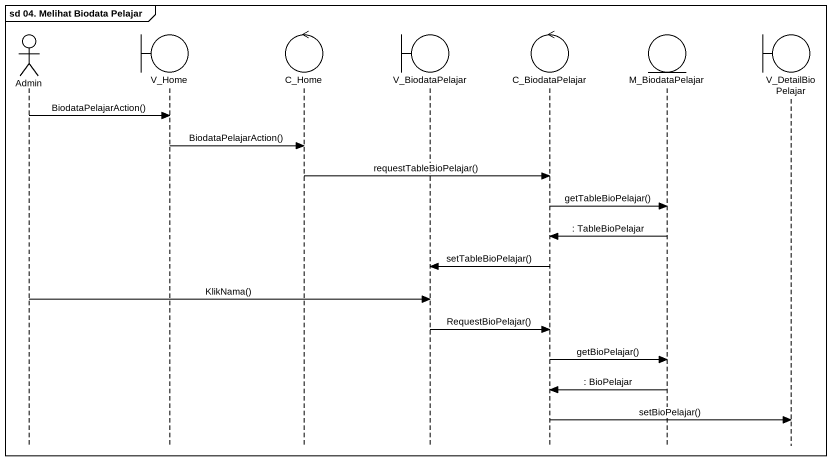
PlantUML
@startuml
mainframe sd 04. Melihat Biodata Pelajar
hide footbox
actor Admin
boundary V_Home
control C_Home
boundary V_BiodataPelajar
control C_BiodataPelajar
entity M_BiodataPelajar
boundary V_DetailBioPelajar

Admin -> V_Home : BiodataPelajarAction()
V_Home -> C_Home : BiodataPelajarAction()
C_Home -> C_BiodataPelajar : requestTableBioPelajar()
C_BiodataPelajar -> M_BiodataPelajar : getTableBioPelajar()
M_BiodataPelajar -> C_BiodataPelajar : : TableBioPelajar
C_BiodataPelajar -> V_BiodataPelajar : setTableBioPelajar()
Admin -> V_BiodataPelajar : KlikNama()
V_BiodataPelajar -> C_BiodataPelajar : RequestBioPelajar()
C_BiodataPelajar -> M_BiodataPelajar : getBioPelajar()
M_BiodataPelajar -> C_BiodataPelajar : : BioPelajar
C_BiodataPelajar -> V_DetailBioPelajar : setBioPelajar()
@enduml
